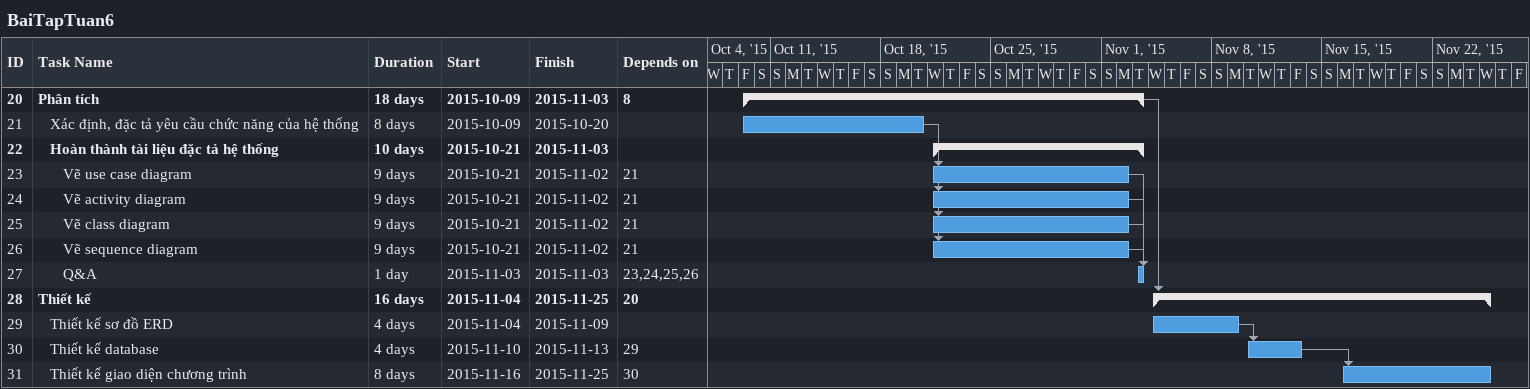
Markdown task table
BaiTapTuan6

| ID | Level | Task | Duration | Start | Finish | Predecessors |
|---|---|---|---|---|---|---|
| 20 | 1 | **Phân tích** | 18d | 2015-10-09 | 2015-11-03 | 8 |
| 21 | 2 | Xác định, đặc tả yêu cầu chức năng của hệ thống | 8d | 2015-10-09 | 2015-10-20 |  |
| 22 | 2 | **Hoàn thành tài liệu đặc tả hệ thống** | 10d | 2015-10-21 | 2015-11-03 |  |
| 23 | 3 | Vẽ use case diagram | 9d | 2015-10-21 | 2015-11-02 | 21 |
| 24 | 3 | Vẽ activity diagram | 9d | 2015-10-21 | 2015-11-02 | 21 |
| 25 | 3 | Vẽ class diagram | 9d | 2015-10-21 | 2015-11-02 | 21 |
| 26 | 3 | Vẽ sequence diagram | 9d | 2015-10-21 | 2015-11-02 | 21 |
| 27 | 3 | Q&A | 1d | 2015-11-03 | 2015-11-03 | 23, 24, 25, 26 |
| 28 | 1 | **Thiết kế** | 16d | 2015-11-04 | 2015-11-25 | 20 |
| 29 | 2 | Thiết kế sơ đồ ERD | 4d | 2015-11-04 | 2015-11-09 |  |
| 30 | 2 | Thiết kế database | 4d | 2015-11-10 | 2015-11-13 | 29 |
| 31 | 2 | Thiết kế giao diện chương trình | 8d | 2015-11-16 | 2015-11-25 | 30 |
